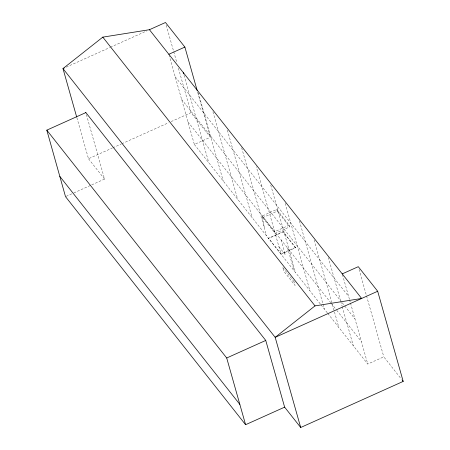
<?xml version="1.0" encoding="UTF-8"?>
<svg xmlns="http://www.w3.org/2000/svg" width="450" height="450" viewBox="0 0 450 450"><rect width="100%" height="100%" fill="white"/><g stroke="black" fill="none" stroke-linecap="round" stroke-linejoin="round"><path stroke-width="0.34" stroke-dasharray="2.25 1.69" d="M66.184 67.151L109.733 47.565M110.374 47.278L146.88 30.864M76.883 117.709L88.498 158.749L112.196 148.089M112.837 147.803L121.168 144.056M121.804 143.769L168.57 122.737M171.129 121.59L190.991 112.657L210.392 137.227L194.355 144.439L169.217 55.609M66.156 196.369L73.198 193.202M73.839 192.915L91.119 185.141M91.761 184.854L104.563 179.094L86.04 113.265M295.588 247.708L283.151 231.964L268.622 238.5L268.526 238.162L283.056 231.626L295.588 247.708L281.053 254.244L274.68 231.705L262.249 215.972L262.727 217.659L275.158 233.409L289.688 226.873L289.209 225.169L276.778 209.436L262.249 215.972L264.431 228.279M262.727 217.659L277.256 211.129L289.688 226.873M289.209 225.169L274.68 231.705L256.286 166.731M295.493 247.376L280.963 253.907L268.526 238.162M327.803 313.447L367.757 364.05L383.794 356.839L401.468 379.226M175.219 76.821L348.621 296.432M181.597 99.36L340.549 300.668L328.354 257.58M342.248 302.822L354.999 318.971M187.976 121.899L330.778 302.754M331.2 303.289L336.302 309.752M336.724 310.286L361.378 341.511M278.887 246.589L285.362 254.784L281.149 239.901M194.355 144.439L320.58 304.301M321.002 304.836L327.381 312.913M88.498 158.749L104.563 179.094M359.044 269.37L383.794 356.839M342.433 274.556L349.374 299.081M349.56 299.745L350.308 302.4M350.499 303.058L367.757 364.05M340.734 301.331L342.051 305.972M342.236 306.636L353.306 345.746M314.094 239.94L338.856 327.442M299.452 220.972L324.405 309.144M285.188 203.333L309.954 290.841M270.737 185.034L295.498 272.537M276.778 209.436L277.256 211.129M283.056 231.626L283.151 231.964M287.539 247.804L294.002 270.641M241.65 147.769L266.597 235.935M227.385 130.129L252.146 217.631M212.934 111.825L237.696 199.333M198.298 92.863L223.245 181.029M197.634 92.149L210.392 137.227M184.033 75.223L208.794 162.726M166.241 25.189L176.901 62.871M178.425 68.254L190.991 112.657M293.996 281.616L282.628 267.216L283.736 271.142L295.104 285.536L293.996 281.616"/><path stroke-width="0.67" d="M197.257 90.804L184.877 47.07L165.476 22.5L149.439 29.711L102.808 37.131L62.983 68.591L76.691 117.034M149.439 29.711L361.648 298.463L315.017 305.882L275.186 337.343L300.701 427.5L403.194 381.409L377.679 291.251L358.279 266.681L342.242 273.892M64.266 68.017L62.983 68.591L275.186 337.343L377.679 291.251M168.846 54.281L184.877 47.07M300.701 427.5L284.631 407.154L245.588 424.71L65.514 196.656L46.806 130.151L85.849 112.596M46.806 130.151L226.71 357.992L265.753 340.436L284.631 407.154M402.334 380.317L403.194 381.409M102.808 37.131L315.017 305.882M85.686 112.382L265.753 340.436M59.822 176.406L239.839 404.398M183.279 72.568L183.656 73.896M226.71 357.992L245.588 424.71"/></g></svg>
